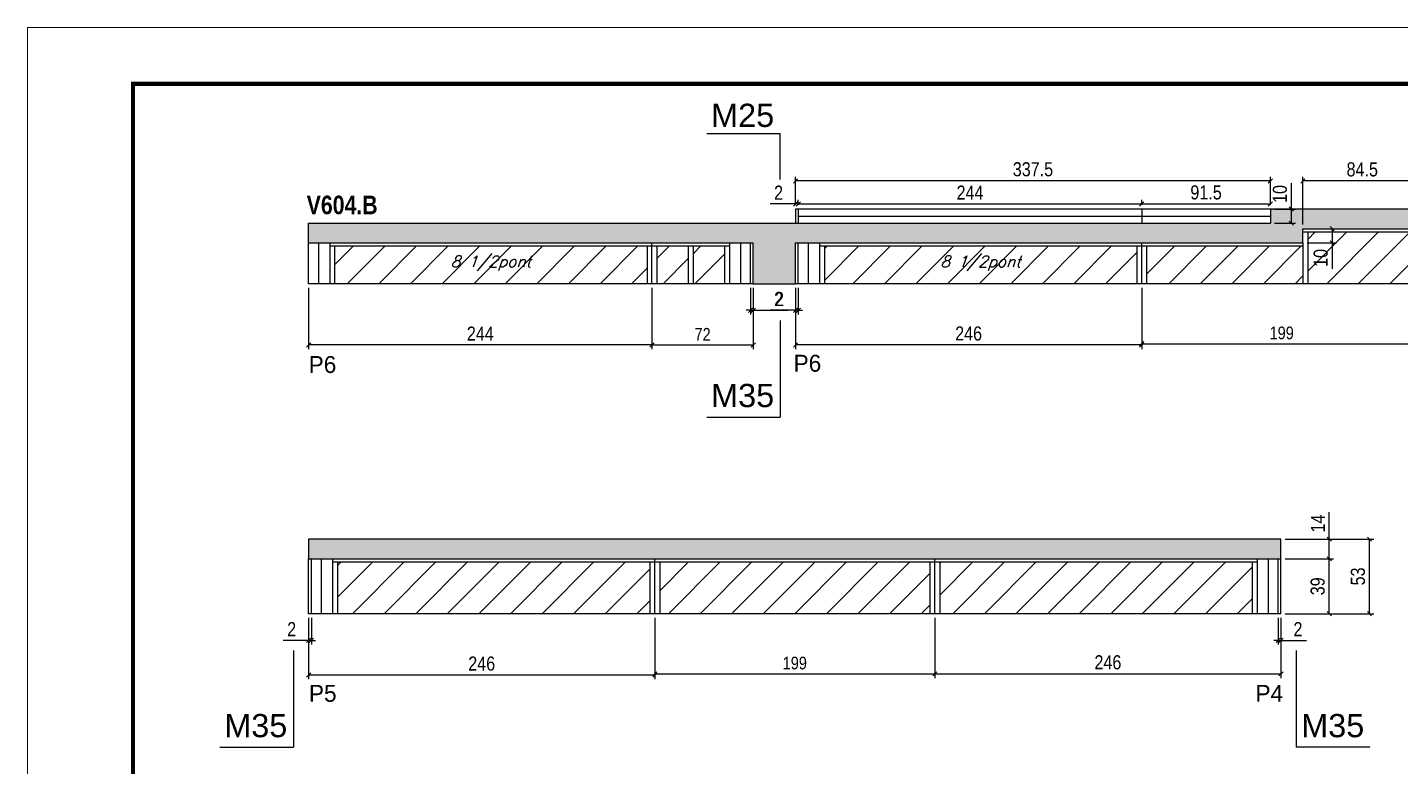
# Model space of a CAD drawing. Extents: x 13154 to 22413, y 1253 to 30260.
# Drawn here: x 13154 to 14130, y 27047 to 27572 of the extents above; entities that cross this region are included whole.
import ezdxf

# ---------------------------------------------------------------- set-up
doc = ezdxf.new("R2010")
doc.units = 0
doc.linetypes.add('DASHED', pattern=[0.75, 0.5, -0.25])
for name, color, linetype in [('5', 5, 'Continuous'), ('COTA', 241, 'Continuous'), ('NOMENCLATURA', 7, 'Continuous'), ('Painéis', 200, 'Continuous'), ('SARR_2.2x10', 60, 'Continuous'), ('SARR_2.2x7', 40, 'Continuous'), ('SARR_3.5x7', 81, 'Continuous'), ('texto', 7, 'Continuous')]:
    doc.layers.add(name, color=color, linetype=linetype)
for name, color, linetype, lineweight in [('Folhas', 255, 'Continuous', 9), ('Hachura', 251, 'Continuous', 9), ('SARRAFO DE PRESSAO', 251, 'DASHED', 9)]:
    doc.layers.add(name, color=color, linetype=linetype, lineweight=lineweight)
doc.styles.add('COTA TECNICA', font='techl___.ttf', dxfattribs={"height": 10})
doc.styles.add('COTA TECNICA-50', font='techl___.ttf', dxfattribs={"height": 9})
doc.styles.add('Romans', font='romans.shx')
doc.styles.add('ROMAS860', font='ROMAS860.SHX')
doc.styles.get("Standard").update_dxf_attribs({"font": 'arial.ttf'})
doc.styles.add('TECNICA', font='techb___.ttf', dxfattribs={"height": 10})
doc.dimstyles.new('COTA PAINEL-50', dxfattribs={"dimtxt": 9, "dimasz": 3, "dimexe": 3, "dimexo": 3, "dimgap": 3, "dimtad": 1, "dimdec": 1, "dimzin": 12, "dimdsep": 46, "dimtxsty": 'COTA TECNICA-50', "dimblk1": 'OBLIQUE', "dimblk2": 'OBLIQUE', "dimsah": 1, "dimcen": 0.9, "dimclrd": 4, "dimclre": 4, "dimclrt": 240, "dimadec": 1, "dimazin": 3, "dimtfac": 1, "dimtdec": 1, "dimtmove": 0, "dimatfit": 3, "dimfxl": 1, "dimtolj": 1, "dimtzin": 12, "dimarcsym": 0})
doc.dimstyles.new('PAINEL', dxfattribs={"dimtxt": 10, "dimasz": 3, "dimexe": 3, "dimexo": 3, "dimgap": 3, "dimtad": 1, "dimdec": 1, "dimzin": 12, "dimdsep": 46, "dimtxsty": 'COTA TECNICA', "dimblk1": 'OBLIQUE', "dimblk2": 'OBLIQUE', "dimsah": 1, "dimcen": 0.9, "dimclrd": 4, "dimclre": 4, "dimclrt": 240, "dimadec": 1, "dimazin": 3, "dimtfac": 1, "dimtdec": 1, "dimtmove": 0, "dimatfit": 3, "dimfxl": 1, "dimtolj": 1, "dimtzin": 12, "dimarcsym": 0})

# ---------------------------------------------------------------- blocks, each defined once
blk = doc.blocks.new('9999999999')
at = {"layer": 'Folhas'}
blk.add_lwpolyline([(98138.98, 34190.21), (99623.98, 34190.21), (99623.98, 35240.21), (98138.98, 35240.21)], close=True, dxfattribs=at)
at = {"layer": 'Folhas', "color": 30, "const_width": 3}
blk.add_lwpolyline([(98213.98, 34230.21), (99583.98, 34230.21), (99583.98, 35200.21), (98213.98, 35200.21)], close=True, dxfattribs=at)
blk = doc.blocks.new('_Oblique')
at = {"color": 0, "linetype": 'ByBlock', "lineweight": -2}
blk.add_line((-0.5, -0.5), (0.5, 0.5), dxfattribs=at)
blk = doc.blocks.new('*D111')
at = {"layer": 'COTA', "color": 4, "linetype": 'ByBlock', "lineweight": -2, "transparency": 16777216}
for p, q in [((13598.18, 27387.03), (13598.18, 27343.49)), ((13670.18, 27387.03), (13670.18, 27343.49)), ((13598.18, 27346.49), (13670.18, 27346.49))]:
    blk.add_line(p, q, dxfattribs=at)
at = {"layer": 'Defpoints', "color": 0, "linetype": 'ByBlock', "transparency": 16777216}
for p in [(13598.18, 27390.03), (13670.18, 27390.03), (13670.18, 27346.49)]:
    blk.add_point(p, dxfattribs=at)
at = {"layer": 'COTA', "color": 4, "linetype": 'ByBlock', "lineweight": -2, "transparency": 16777216, "xscale": 3, "yscale": 3, "zscale": 3, "rotation": 180}
blk.add_blockref('_Oblique', (13598.18, 27346.49), dxfattribs=at)
at = {"layer": 'COTA', "color": 4, "linetype": 'ByBlock', "lineweight": -2, "transparency": 16777216, "xscale": 3, "yscale": 3, "zscale": 3}
blk.add_blockref('_Oblique', (13670.18, 27346.49), dxfattribs=at)
at = {"layer": 'COTA', "color": 240, "linetype": 'ByBlock', "transparency": 16777216, "insert": (13634.18, 27354.05), "char_height": 9, "attachment_point": 5, "style": 'COTA TECNICA-50'}
blk.add_mtext('\\A1;72', dxfattribs=at)
blk = doc.blocks.new('*D112')
at = {"layer": 'COTA', "color": 4, "linetype": 'ByBlock', "lineweight": -2, "transparency": 16777216}
for p, q in [((13354.18, 27387.03), (13354.18, 27343.49)), ((13598.18, 27387.03), (13598.18, 27343.49)), ((13598.18, 27346.49), (13354.18, 27346.49))]:
    blk.add_line(p, q, dxfattribs=at)
at = {"layer": 'Defpoints', "color": 0, "linetype": 'ByBlock', "transparency": 16777216}
for p in [(13354.18, 27390.03), (13598.18, 27390.03), (13354.18, 27346.49)]:
    blk.add_point(p, dxfattribs=at)
at = {"layer": 'COTA', "color": 4, "linetype": 'ByBlock', "lineweight": -2, "transparency": 16777216, "xscale": 3, "yscale": 3, "zscale": 3, "rotation": 180}
blk.add_blockref('_Oblique', (13354.18, 27346.49), dxfattribs=at)
at = {"layer": 'COTA', "color": 4, "linetype": 'ByBlock', "lineweight": -2, "transparency": 16777216, "xscale": 3, "yscale": 3, "zscale": 3}
blk.add_blockref('_Oblique', (13598.18, 27346.49), dxfattribs=at)
at = {"layer": 'COTA', "color": 240, "linetype": 'ByBlock', "transparency": 16777216, "insert": (13476.18, 27354.56), "char_height": 10, "attachment_point": 5, "style": 'COTA TECNICA'}
blk.add_mtext('\\A1;244', dxfattribs=at)
blk = doc.blocks.new('*D113')
at = {"layer": 'COTA', "color": 4, "linetype": 'ByBlock', "lineweight": -2, "transparency": 16777216}
for p, q in [((13946.18, 27387.03), (13946.18, 27344.39)), ((14145.18, 27387.03), (14145.18, 27344.39)), ((13946.18, 27347.39), (14145.18, 27347.39))]:
    blk.add_line(p, q, dxfattribs=at)
at = {"layer": 'Defpoints', "color": 0, "linetype": 'ByBlock', "transparency": 16777216}
for p in [(13946.18, 27390.03), (14145.18, 27390.03), (14145.18, 27347.39)]:
    blk.add_point(p, dxfattribs=at)
at = {"layer": 'COTA', "color": 4, "linetype": 'ByBlock', "lineweight": -2, "transparency": 16777216, "xscale": 3, "yscale": 3, "zscale": 3, "rotation": 180}
blk.add_blockref('_Oblique', (13946.18, 27347.39), dxfattribs=at)
at = {"layer": 'COTA', "color": 4, "linetype": 'ByBlock', "lineweight": -2, "transparency": 16777216, "xscale": 3, "yscale": 3, "zscale": 3}
blk.add_blockref('_Oblique', (14145.18, 27347.39), dxfattribs=at)
at = {"layer": 'COTA', "color": 240, "linetype": 'ByBlock', "transparency": 16777216, "insert": (14045.68, 27354.96), "char_height": 9, "attachment_point": 5, "style": 'COTA TECNICA-50'}
blk.add_mtext('\\A1;199', dxfattribs=at)
blk = doc.blocks.new('*D116')
at = {"layer": 'COTA', "color": 4, "linetype": 'ByBlock', "lineweight": -2, "transparency": 16777216}
for p, q in [((13700.18, 27387.03), (13700.18, 27343.49)), ((13946.18, 27387.03), (13946.18, 27343.49)), ((13946.18, 27346.49), (13700.18, 27346.49))]:
    blk.add_line(p, q, dxfattribs=at)
at = {"layer": 'Defpoints', "color": 0, "linetype": 'ByBlock', "transparency": 16777216}
for p in [(13700.18, 27390.03), (13946.18, 27390.03), (13700.18, 27346.49)]:
    blk.add_point(p, dxfattribs=at)
at = {"layer": 'COTA', "color": 4, "linetype": 'ByBlock', "lineweight": -2, "transparency": 16777216, "xscale": 3, "yscale": 3, "zscale": 3, "rotation": 180}
blk.add_blockref('_Oblique', (13700.18, 27346.49), dxfattribs=at)
at = {"layer": 'COTA', "color": 4, "linetype": 'ByBlock', "lineweight": -2, "transparency": 16777216, "xscale": 3, "yscale": 3, "zscale": 3}
blk.add_blockref('_Oblique', (13946.18, 27346.49), dxfattribs=at)
at = {"layer": 'COTA', "color": 240, "linetype": 'ByBlock', "transparency": 16777216, "insert": (13823.18, 27354.59), "char_height": 10, "attachment_point": 5, "style": 'COTA TECNICA'}
blk.add_mtext('\\A1;246', dxfattribs=at)
blk = doc.blocks.new('*D122')
at = {"layer": 'COTA', "color": 4, "linetype": 'ByBlock', "lineweight": -2, "transparency": 16777216}
for p, q in [((13700.18, 27387.03), (13700.18, 27368.11)), ((13702.18, 27387.03), (13702.18, 27368.11)), ((13700.18, 27371.11), (13682.07, 27371.11)), ((13702.18, 27371.11), (13700.18, 27371.11)), ((13702.18, 27371.11), (13705.18, 27371.11))]:
    blk.add_line(p, q, dxfattribs=at)
at = {"layer": 'Defpoints', "color": 0, "linetype": 'ByBlock', "transparency": 16777216}
for p in [(13700.18, 27390.03), (13702.18, 27390.03), (13700.18, 27371.11)]:
    blk.add_point(p, dxfattribs=at)
at = {"layer": 'COTA', "color": 4, "linetype": 'ByBlock', "lineweight": -2, "transparency": 16777216, "xscale": 3, "yscale": 3, "zscale": 3}
blk.add_blockref('_Oblique', (13700.18, 27371.11), dxfattribs=at)
at = {"layer": 'COTA', "color": 4, "linetype": 'ByBlock', "lineweight": -2, "transparency": 16777216, "xscale": 3, "yscale": 3, "zscale": 3, "rotation": 180}
blk.add_blockref('_Oblique', (13702.18, 27371.11), dxfattribs=at)
at = {"layer": 'COTA', "color": 240, "linetype": 'ByBlock', "transparency": 16777216, "insert": (13688.13, 27379.11), "char_height": 10, "attachment_point": 5, "style": 'COTA TECNICA'}
blk.add_mtext('\\A1;2', dxfattribs=at)
blk = doc.blocks.new('*D114')
at = {"layer": 'COTA', "color": 4, "linetype": 'ByBlock', "lineweight": -2, "transparency": 16777216}
for p, q in [((13600.18, 27152.55), (13600.18, 27109.9)), ((13799.18, 27152.55), (13799.18, 27109.9)), ((13600.18, 27112.9), (13799.18, 27112.9))]:
    blk.add_line(p, q, dxfattribs=at)
at = {"layer": 'Defpoints', "color": 0, "linetype": 'ByBlock', "transparency": 16777216}
for p in [(13600.18, 27155.55), (13799.18, 27155.55), (13799.18, 27112.9)]:
    blk.add_point(p, dxfattribs=at)
at = {"layer": 'COTA', "color": 4, "linetype": 'ByBlock', "lineweight": -2, "transparency": 16777216, "xscale": 3, "yscale": 3, "zscale": 3, "rotation": 180}
blk.add_blockref('_Oblique', (13600.18, 27112.9), dxfattribs=at)
at = {"layer": 'COTA', "color": 4, "linetype": 'ByBlock', "lineweight": -2, "transparency": 16777216, "xscale": 3, "yscale": 3, "zscale": 3}
blk.add_blockref('_Oblique', (13799.18, 27112.9), dxfattribs=at)
at = {"layer": 'COTA', "color": 240, "linetype": 'ByBlock', "transparency": 16777216, "insert": (13699.68, 27120.48), "char_height": 9, "attachment_point": 5, "style": 'COTA TECNICA-50'}
blk.add_mtext('\\A1;199', dxfattribs=at)
blk = doc.blocks.new('*D126')
at = {"layer": 'COTA', "color": 4, "linetype": 'ByBlock', "lineweight": -2, "transparency": 16777216}
for p, q in [((13354.18, 27152.55), (13354.18, 27109)), ((13600.18, 27152.55), (13600.18, 27109)), ((13600.18, 27112), (13354.18, 27112))]:
    blk.add_line(p, q, dxfattribs=at)
at = {"layer": 'Defpoints', "color": 0, "linetype": 'ByBlock', "transparency": 16777216}
for p in [(13354.18, 27155.55), (13600.18, 27155.55), (13354.18, 27112)]:
    blk.add_point(p, dxfattribs=at)
at = {"layer": 'COTA', "color": 4, "linetype": 'ByBlock', "lineweight": -2, "transparency": 16777216, "xscale": 3, "yscale": 3, "zscale": 3, "rotation": 180}
blk.add_blockref('_Oblique', (13354.18, 27112), dxfattribs=at)
at = {"layer": 'COTA', "color": 4, "linetype": 'ByBlock', "lineweight": -2, "transparency": 16777216, "xscale": 3, "yscale": 3, "zscale": 3}
blk.add_blockref('_Oblique', (13600.18, 27112), dxfattribs=at)
at = {"layer": 'COTA', "color": 240, "linetype": 'ByBlock', "transparency": 16777216, "insert": (13477.18, 27120.11), "char_height": 10, "attachment_point": 5, "style": 'COTA TECNICA'}
blk.add_mtext('\\A1;246', dxfattribs=at)
blk = doc.blocks.new('*D127')
at = {"layer": 'COTA', "color": 4, "linetype": 'ByBlock', "lineweight": -2, "transparency": 16777216}
for p, q in [((13799.18, 27152.55), (13799.18, 27109.9)), ((14045.18, 27152.55), (14045.18, 27109.9)), ((13799.18, 27112.9), (14045.18, 27112.9))]:
    blk.add_line(p, q, dxfattribs=at)
at = {"layer": 'Defpoints', "color": 0, "linetype": 'ByBlock', "transparency": 16777216}
for p in [(13799.18, 27155.55), (14045.18, 27155.55), (14045.18, 27112.9)]:
    blk.add_point(p, dxfattribs=at)
at = {"layer": 'COTA', "color": 4, "linetype": 'ByBlock', "lineweight": -2, "transparency": 16777216, "xscale": 3, "yscale": 3, "zscale": 3, "rotation": 180}
blk.add_blockref('_Oblique', (13799.18, 27112.9), dxfattribs=at)
at = {"layer": 'COTA', "color": 4, "linetype": 'ByBlock', "lineweight": -2, "transparency": 16777216, "xscale": 3, "yscale": 3, "zscale": 3}
blk.add_blockref('_Oblique', (14045.18, 27112.9), dxfattribs=at)
at = {"layer": 'COTA', "color": 240, "linetype": 'ByBlock', "transparency": 16777216, "insert": (13922.18, 27121.01), "char_height": 10, "attachment_point": 5, "style": 'COTA TECNICA'}
blk.add_mtext('\\A1;246', dxfattribs=at)
blk = doc.blocks.new('*D128')
at = {"layer": 'COTA', "color": 4, "linetype": 'ByBlock', "lineweight": -2, "transparency": 16777216}
for p, q in [((14048.18, 27194.55), (14082.52, 27194.55)), ((14079.52, 27155.55), (14079.52, 27194.55)), ((14048.18, 27155.55), (14082.52, 27155.55))]:
    blk.add_line(p, q, dxfattribs=at)
at = {"layer": 'Defpoints', "color": 0, "linetype": 'ByBlock', "transparency": 16777216}
for p in [(14045.18, 27194.55), (14079.52, 27194.55), (14045.18, 27155.55)]:
    blk.add_point(p, dxfattribs=at)
at = {"layer": 'COTA', "color": 4, "linetype": 'ByBlock', "lineweight": -2, "transparency": 16777216, "xscale": 3, "yscale": 3, "zscale": 3}
for p, rotation in [((14079.52, 27194.55), 90), ((14079.52, 27155.55), 270)]:
    blk.add_blockref('_Oblique', p, dxfattribs=dict(at, rotation=rotation))
at = {"layer": 'COTA', "color": 240, "linetype": 'ByBlock', "transparency": 16777216, "insert": (14071.27, 27175.05), "char_height": 10, "attachment_point": 5, "rotation": 90, "style": 'COTA TECNICA'}
blk.add_mtext('\\A1;39', dxfattribs=at)
blk = doc.blocks.new('*D129')
at = {"layer": 'COTA', "color": 4, "linetype": 'ByBlock', "lineweight": -2, "transparency": 16777216}
for p, q in [((14043.18, 27152.55), (14043.18, 27133.62)), ((14045.18, 27152.55), (14045.18, 27133.62)), ((14043.18, 27136.62), (14040.18, 27136.62)), ((14043.18, 27136.62), (14045.18, 27136.62)), ((14045.18, 27136.62), (14063.29, 27136.62))]:
    blk.add_line(p, q, dxfattribs=at)
at = {"layer": 'Defpoints', "color": 0, "linetype": 'ByBlock', "transparency": 16777216}
for p in [(14043.18, 27155.55), (14045.18, 27155.55), (14045.18, 27136.62)]:
    blk.add_point(p, dxfattribs=at)
at = {"layer": 'COTA', "color": 4, "linetype": 'ByBlock', "lineweight": -2, "transparency": 16777216, "xscale": 3, "yscale": 3, "zscale": 3}
blk.add_blockref('_Oblique', (14043.18, 27136.62), dxfattribs=at)
at = {"layer": 'COTA', "color": 4, "linetype": 'ByBlock', "lineweight": -2, "transparency": 16777216, "xscale": 3, "yscale": 3, "zscale": 3, "rotation": 180}
blk.add_blockref('_Oblique', (14045.18, 27136.62), dxfattribs=at)
at = {"layer": 'COTA', "color": 240, "linetype": 'ByBlock', "transparency": 16777216, "insert": (14057.24, 27144.62), "char_height": 10, "attachment_point": 5, "style": 'COTA TECNICA'}
blk.add_mtext('\\A1;2', dxfattribs=at)
blk = doc.blocks.new('*D130')
at = {"layer": 'COTA', "color": 4, "linetype": 'ByBlock', "lineweight": -2, "transparency": 16777216}
for p, q in [((14079.52, 27208.55), (14079.52, 27227.66)), ((14048.18, 27208.55), (14082.52, 27208.55)), ((14079.52, 27194.55), (14079.52, 27208.55)), ((14048.18, 27194.55), (14082.52, 27194.55))]:
    blk.add_line(p, q, dxfattribs=at)
at = {"layer": 'Defpoints', "color": 0, "linetype": 'ByBlock', "transparency": 16777216}
for p in [(14045.18, 27208.55), (14079.52, 27208.55), (14045.18, 27194.55)]:
    blk.add_point(p, dxfattribs=at)
at = {"layer": 'COTA', "color": 4, "linetype": 'ByBlock', "lineweight": -2, "transparency": 16777216, "xscale": 3, "yscale": 3, "zscale": 3}
for p, rotation in [((14079.52, 27208.55), 90), ((14079.52, 27194.55), 270)]:
    blk.add_blockref('_Oblique', p, dxfattribs=dict(at, rotation=rotation))
at = {"layer": 'COTA', "color": 240, "linetype": 'ByBlock', "transparency": 16777216, "insert": (14071.45, 27219.61), "char_height": 10, "attachment_point": 5, "rotation": 90, "style": 'COTA TECNICA'}
blk.add_mtext('\\A1;14', dxfattribs=at)
blk = doc.blocks.new('*D131')
at = {"layer": 'COTA', "color": 4, "linetype": 'ByBlock', "lineweight": -2, "transparency": 16777216}
for p, q in [((14048.18, 27208.55), (14111.09, 27208.55)), ((14108.09, 27155.55), (14108.09, 27208.55)), ((14048.18, 27155.55), (14111.09, 27155.55))]:
    blk.add_line(p, q, dxfattribs=at)
at = {"layer": 'Defpoints', "color": 0, "linetype": 'ByBlock', "transparency": 16777216}
for p in [(14045.18, 27208.55), (14108.09, 27208.55), (14045.18, 27155.55)]:
    blk.add_point(p, dxfattribs=at)
at = {"layer": 'COTA', "color": 4, "linetype": 'ByBlock', "lineweight": -2, "transparency": 16777216, "xscale": 3, "yscale": 3, "zscale": 3}
for p, rotation in [((14108.09, 27208.55), 90), ((14108.09, 27155.55), 270)]:
    blk.add_blockref('_Oblique', p, dxfattribs=dict(at, rotation=rotation))
at = {"layer": 'COTA', "color": 240, "linetype": 'ByBlock', "transparency": 16777216, "insert": (14099.87, 27182.05), "char_height": 10, "attachment_point": 5, "rotation": 90, "style": 'COTA TECNICA'}
blk.add_mtext('\\A1;53', dxfattribs=at)
blk = doc.blocks.new('*D132')
at = {"layer": 'COTA', "color": 4, "linetype": 'ByBlock', "lineweight": -2, "transparency": 16777216}
for p, q in [((13354.18, 27152.55), (13354.18, 27133.62)), ((13356.18, 27152.55), (13356.18, 27133.62)), ((13354.18, 27136.62), (13336.07, 27136.62)), ((13356.18, 27136.62), (13354.18, 27136.62)), ((13356.18, 27136.62), (13359.18, 27136.62))]:
    blk.add_line(p, q, dxfattribs=at)
at = {"layer": 'Defpoints', "color": 0, "linetype": 'ByBlock', "transparency": 16777216}
for p in [(13354.18, 27155.55), (13356.18, 27155.55), (13354.18, 27136.62)]:
    blk.add_point(p, dxfattribs=at)
at = {"layer": 'COTA', "color": 4, "linetype": 'ByBlock', "lineweight": -2, "transparency": 16777216, "xscale": 3, "yscale": 3, "zscale": 3}
blk.add_blockref('_Oblique', (13354.18, 27136.62), dxfattribs=at)
at = {"layer": 'COTA', "color": 4, "linetype": 'ByBlock', "lineweight": -2, "transparency": 16777216, "xscale": 3, "yscale": 3, "zscale": 3, "rotation": 180}
blk.add_blockref('_Oblique', (13356.18, 27136.62), dxfattribs=at)
at = {"layer": 'COTA', "color": 240, "linetype": 'ByBlock', "transparency": 16777216, "insert": (13342.13, 27144.62), "char_height": 10, "attachment_point": 5, "style": 'COTA TECNICA'}
blk.add_mtext('\\A1;2', dxfattribs=at)
blk = doc.blocks.new('*D139')
at = {"layer": 'COTA', "color": 4, "lineweight": -2, "transparency": 16777216}
for p, q in [((13668.18, 27387.03), (13668.18, 27368.11)), ((13670.18, 27387.03), (13670.18, 27368.11)), ((13668.18, 27371.11), (13665.18, 27371.11)), ((13668.18, 27371.11), (13670.18, 27371.11)), ((13670.18, 27371.11), (13694.86, 27371.11))]:
    blk.add_line(p, q, dxfattribs=at)
at = {"layer": 'Defpoints', "color": 0, "transparency": 16777216}
for p in [(13668.18, 27390.03), (13670.18, 27390.03), (13670.18, 27371.11)]:
    blk.add_point(p, dxfattribs=at)
at = {"layer": 'COTA', "color": 4, "lineweight": -2, "transparency": 16777216, "xscale": 3, "yscale": 3, "zscale": 3}
blk.add_blockref('_Oblique', (13668.18, 27371.11), dxfattribs=at)
at = {"layer": 'COTA', "color": 4, "lineweight": -2, "transparency": 16777216, "xscale": 3, "yscale": 3, "zscale": 3, "rotation": 180}
blk.add_blockref('_Oblique', (13670.18, 27371.11), dxfattribs=at)
at = {"layer": 'COTA', "color": 240, "transparency": 16777216, "insert": (13688.81, 27379.11), "char_height": 10, "attachment_point": 5, "style": 'COTA TECNICA'}
blk.add_mtext('\\A1;2', dxfattribs=at)
blk = doc.blocks.new('*D1493')
at = {"layer": 'COTA', "color": 4, "lineweight": -2, "transparency": 16777216}
for p, q in [((14060.68, 27432.03), (14060.68, 27466.04)), ((14145.18, 27463.04), (14060.68, 27463.04)), ((14145.18, 27432.03), (14145.18, 27466.04))]:
    blk.add_line(p, q, dxfattribs=at)
at = {"layer": 'Defpoints', "color": 0, "transparency": 16777216}
for p in [(14060.68, 27463.04), (14060.68, 27429.03), (14145.18, 27429.03)]:
    blk.add_point(p, dxfattribs=at)
at = {"layer": 'COTA', "color": 4, "lineweight": -2, "transparency": 16777216, "xscale": 3, "yscale": 3, "zscale": 3, "rotation": 180}
blk.add_blockref('_Oblique', (14060.68, 27463.04), dxfattribs=at)
at = {"layer": 'COTA', "color": 4, "lineweight": -2, "transparency": 16777216, "xscale": 3, "yscale": 3, "zscale": 3}
blk.add_blockref('_Oblique', (14145.18, 27463.04), dxfattribs=at)
at = {"layer": 'COTA', "color": 240, "transparency": 16777216, "insert": (14102.93, 27471.17), "char_height": 10, "attachment_point": 5, "style": 'COTA TECNICA'}
blk.add_mtext('\\A1;84.5', dxfattribs=at)
blk = doc.blocks.new('*D1494')
at = {"layer": 'COTA', "color": 4, "lineweight": -2, "transparency": 16777216}
for p, q in [((14063.68, 27429.03), (14084.53, 27429.03)), ((14081.53, 27429.03), (14081.53, 27419.03)), ((14063.68, 27419.03), (14084.53, 27419.03)), ((14081.53, 27419.03), (14081.53, 27400.6))]:
    blk.add_line(p, q, dxfattribs=at)
at = {"layer": 'Defpoints', "color": 0, "transparency": 16777216}
for p in [(14060.68, 27429.03), (14060.68, 27419.03), (14081.53, 27419.03)]:
    blk.add_point(p, dxfattribs=at)
at = {"layer": 'COTA', "color": 4, "lineweight": -2, "transparency": 16777216, "xscale": 3, "yscale": 3, "zscale": 3}
for p, rotation in [((14081.53, 27429.03), 90), ((14081.53, 27419.03), 270)]:
    blk.add_blockref('_Oblique', p, dxfattribs=dict(at, rotation=rotation))
at = {"layer": 'COTA', "color": 240, "transparency": 16777216, "insert": (14073.42, 27408.31), "char_height": 10, "attachment_point": 5, "rotation": 90, "style": 'COTA TECNICA'}
blk.add_mtext('\\A1;10', dxfattribs=at)
blk = doc.blocks.new('*D1495')
at = {"layer": 'COTA', "color": 4, "lineweight": -2, "transparency": 16777216}
for p, q in [((13700.18, 27446.03), (13700.18, 27466.04)), ((14037.68, 27463.04), (13700.18, 27463.04)), ((14037.68, 27446.03), (14037.68, 27466.04))]:
    blk.add_line(p, q, dxfattribs=at)
at = {"layer": 'Defpoints', "color": 0, "transparency": 16777216}
for p in [(13700.18, 27463.04), (13700.18, 27443.03), (14037.68, 27443.03)]:
    blk.add_point(p, dxfattribs=at)
at = {"layer": 'COTA', "color": 4, "lineweight": -2, "transparency": 16777216, "xscale": 3, "yscale": 3, "zscale": 3, "rotation": 180}
blk.add_blockref('_Oblique', (13700.18, 27463.04), dxfattribs=at)
at = {"layer": 'COTA', "color": 4, "lineweight": -2, "transparency": 16777216, "xscale": 3, "yscale": 3, "zscale": 3}
blk.add_blockref('_Oblique', (14037.68, 27463.04), dxfattribs=at)
at = {"layer": 'COTA', "color": 240, "transparency": 16777216, "insert": (13868.93, 27471.26), "char_height": 10, "attachment_point": 5, "style": 'COTA TECNICA'}
blk.add_mtext('\\A1;337.5', dxfattribs=at)
blk = doc.blocks.new('*D1498')
at = {"layer": 'COTA', "color": 4, "lineweight": -2, "transparency": 16777216}
for p, q in [((13700.18, 27446.03), (13700.18, 27449.67)), ((13702.18, 27446.03), (13702.18, 27449.67)), ((13700.18, 27446.67), (13682.07, 27446.67)), ((13702.18, 27446.67), (13700.18, 27446.67)), ((13702.18, 27446.67), (13705.18, 27446.67))]:
    blk.add_line(p, q, dxfattribs=at)
at = {"layer": 'Defpoints', "color": 0, "transparency": 16777216}
for p in [(13700.18, 27446.67), (13700.18, 27443.03), (13702.18, 27443.03)]:
    blk.add_point(p, dxfattribs=at)
at = {"layer": 'COTA', "color": 4, "lineweight": -2, "transparency": 16777216, "xscale": 3, "yscale": 3, "zscale": 3}
blk.add_blockref('_Oblique', (13700.18, 27446.67), dxfattribs=at)
at = {"layer": 'COTA', "color": 4, "lineweight": -2, "transparency": 16777216, "xscale": 3, "yscale": 3, "zscale": 3, "rotation": 180}
blk.add_blockref('_Oblique', (13702.18, 27446.67), dxfattribs=at)
at = {"layer": 'COTA', "color": 240, "transparency": 16777216, "insert": (13688.13, 27454.67), "char_height": 10, "attachment_point": 5, "style": 'COTA TECNICA'}
blk.add_mtext('\\A1;2', dxfattribs=at)
blk = doc.blocks.new('*D1499')
at = {"layer": 'COTA', "color": 4, "lineweight": -2, "transparency": 16777216}
for p, q in [((13702.18, 27446.03), (13702.18, 27449.67)), ((13946.18, 27446.03), (13946.18, 27449.67)), ((13702.18, 27446.67), (13946.18, 27446.67))]:
    blk.add_line(p, q, dxfattribs=at)
at = {"layer": 'Defpoints', "color": 0, "transparency": 16777216}
for p in [(13702.18, 27443.03), (13946.18, 27446.67), (13946.18, 27443.03)]:
    blk.add_point(p, dxfattribs=at)
at = {"layer": 'COTA', "color": 4, "lineweight": -2, "transparency": 16777216, "xscale": 3, "yscale": 3, "zscale": 3, "rotation": 180}
blk.add_blockref('_Oblique', (13702.18, 27446.67), dxfattribs=at)
at = {"layer": 'COTA', "color": 4, "lineweight": -2, "transparency": 16777216, "xscale": 3, "yscale": 3, "zscale": 3}
blk.add_blockref('_Oblique', (13946.18, 27446.67), dxfattribs=at)
at = {"layer": 'COTA', "color": 240, "transparency": 16777216, "insert": (13824.18, 27454.74), "char_height": 10, "attachment_point": 5, "style": 'COTA TECNICA'}
blk.add_mtext('\\A1;244', dxfattribs=at)
blk = doc.blocks.new('*D1500')
at = {"layer": 'COTA', "color": 4, "lineweight": -2, "transparency": 16777216}
for p, q in [((13946.18, 27446.03), (13946.18, 27449.67)), ((14037.68, 27446.03), (14037.68, 27449.67)), ((13946.18, 27446.67), (14037.68, 27446.67))]:
    blk.add_line(p, q, dxfattribs=at)
at = {"layer": 'Defpoints', "color": 0, "transparency": 16777216}
for p in [(13946.18, 27443.03), (14037.68, 27446.67), (14037.68, 27443.03)]:
    blk.add_point(p, dxfattribs=at)
at = {"layer": 'COTA', "color": 4, "lineweight": -2, "transparency": 16777216, "xscale": 3, "yscale": 3, "zscale": 3, "rotation": 180}
blk.add_blockref('_Oblique', (13946.18, 27446.67), dxfattribs=at)
at = {"layer": 'COTA', "color": 4, "lineweight": -2, "transparency": 16777216, "xscale": 3, "yscale": 3, "zscale": 3}
blk.add_blockref('_Oblique', (14037.68, 27446.67), dxfattribs=at)
at = {"layer": 'COTA', "color": 240, "transparency": 16777216, "insert": (13991.93, 27454.81), "char_height": 10, "attachment_point": 5, "style": 'COTA TECNICA'}
blk.add_mtext('\\A1;91.5', dxfattribs=at)
blk = doc.blocks.new('*D1501')
at = {"layer": 'COTA', "color": 4, "lineweight": -2, "transparency": 16777216}
for p, q in [((14052.55, 27443.03), (14052.55, 27461.46)), ((14040.68, 27443.03), (14055.55, 27443.03)), ((14052.55, 27433.03), (14052.55, 27443.03)), ((14040.68, 27433.03), (14055.55, 27433.03))]:
    blk.add_line(p, q, dxfattribs=at)
at = {"layer": 'Defpoints', "color": 0, "transparency": 16777216}
for p in [(14037.68, 27443.03), (14052.55, 27443.03), (14037.68, 27433.03)]:
    blk.add_point(p, dxfattribs=at)
at = {"layer": 'COTA', "color": 4, "lineweight": -2, "transparency": 16777216, "xscale": 3, "yscale": 3, "zscale": 3}
for p, rotation in [((14052.55, 27443.03), 90), ((14052.55, 27433.03), 270)]:
    blk.add_blockref('_Oblique', p, dxfattribs=dict(at, rotation=rotation))
at = {"layer": 'COTA', "color": 240, "transparency": 16777216, "insert": (14044.45, 27453.74), "char_height": 10, "attachment_point": 5, "rotation": 90, "style": 'COTA TECNICA'}
blk.add_mtext('\\A1;10', dxfattribs=at)

msp = doc.modelspace()

# ---------------------------------------------------------------- hatches: boundary and pattern name
at = {"layer": 'COTA'}
h = msp.add_hatch(dxfattribs=at)
h.set_pattern_fill('AR-CONC', color=256, scale=0.03)
h.set_pattern_definition([(50, (0, -23.2947), (5.4655401, -0.47817257), [0.5715, -6.2865]), (355, (0, -23.2947), (-1.0573026, 5.7317054), [0.4572, -5.0292175]), (100.451445, (0.4555, -23.3345), (4.4082374, 5.2535326), [0.4857003, -5.3427073]), (46.1842, (0, -21.7707), (8.1323712, -1.2612698), [0.85725, -9.42975]), (96.635558, (0.678, -21.876), (7.122124, 7.4227837), [0.7285507, -8.0140682]), (351.18415, (0, -21.771), (7.122124, 7.4227837), [0.685799, -7.543792]), (21, (0.762, -22.1517), (4.54843174, -3.06795595), [0.5715, -6.2865]), (326, (0.762, -22.1517), (1.8540609, 5.525639), [0.4572, -5.0292]), (71.451445, (1.141, -22.4073), (6.4024926, 2.4576831), [0.4857003, -5.3426981]), (37.5, (0, -23.2947), (0.0926581, 2.53665117), [0, -4.96824, 0, -5.1054, 0, -5.04825]), (7.5, (0, -23.2947), (2.00458988, 3.00541724), [0, -2.91084, 0, -4.85394, 0, -1.92405]), (327.5, (-1.6993, -23.2947), (4.06771786, -0.17186232), [0, -1.905, 0, -5.9436, 0, -7.8867]), (317.5, (-2.4613, -23.2947), (4.44387544, 0.76279473), [0, -2.4765, 0, -3.94716, 0, -5.6007])])
h.paths.add_polyline_path([(13700.18, 27433.03), (13354.18, 27433.03), (13354.18, 27419.03), (13670.18, 27419.03), (13670.18, 27390.03), (13700.18, 27390.03), (13700.18, 27419.03), (13946.18, 27419.03), (14060.68, 27419.03), (14060.68, 27429.03), (14145.18, 27429.03), (14391.18, 27429.03), (14391.18, 27443.03), (14037.68, 27443.03), (14037.68, 27433.03)])
h = msp.add_hatch(dxfattribs=at)
h.set_pattern_fill('AR-CONC', color=256, scale=0.03)
h.set_pattern_definition([(50, (-1671.302, -246.1294), (5.4655401, -0.47817257), [0.5715, -6.2865]), (355, (-1671.302, -246.1294), (-1.0573026, 5.7317054), [0.4572, -5.0292175]), (100.451445, (-1670.847, -246.1693), (4.4082374, 5.2535326), [0.4857003, -5.3427073]), (46.1842, (-1671.302, -244.6054), (8.1323712, -1.2612698), [0.85725, -9.42975]), (96.635558, (-1670.6245, -244.7105), (7.122124, 7.4227837), [0.7285507, -8.0140682]), (351.18415, (-1671.302, -244.6054), (7.122124, 7.4227837), [0.685799, -7.543792]), (21, (-1670.54, -244.9864), (4.54843174, -3.06795595), [0.5715, -6.2865]), (326, (-1670.54, -244.9864), (1.8540609, 5.525639), [0.4572, -5.0292]), (71.451445, (-1670.161, -245.242), (6.4024926, 2.4576831), [0.4857003, -5.3426981]), (37.5, (-1671.3022, -246.1294), (0.0926581, 2.53665117), [0, -4.96824, 0, -5.1054, 0, -5.04825]), (7.5, (-1671.3022, -246.1294), (2.00458988, 3.00541724), [0, -2.91084, 0, -4.85394, 0, -1.92405]), (327.5, (-1673.0015, -246.1294), (4.06771786, -0.17186232), [0, -1.905, 0, -5.9436, 0, -7.8867]), (317.5, (-1673.7635, -246.1294), (4.44387544, 0.76279473), [0, -2.4765, 0, -3.94716, 0, -5.6007])])
h.paths.add_polyline_path([(13354.18, 27208.55), (13354.18, 27194.55), (14045.18, 27194.55), (14045.18, 27208.55)])
at = {"layer": 'Hachura', "linetype": 'ByBlock'}
h = msp.add_hatch(dxfattribs=at)
h.set_pattern_fill('ANSI31', color=256, scale=5)
h.set_pattern_definition([(45, (0, -23.295), (-11.22532, 11.22532), [])])
h.paths.add_polyline_path([(13594.68, 27390.03), (13594.68, 27416.83), (13372.68, 27416.83), (13372.68, 27390.03)])
h.paths.add_polyline_path([(13623.99, 27416.83), (13601.68, 27416.83), (13601.68, 27390.03), (13623.99, 27390.03)])
h.paths.add_polyline_path([(13649.68, 27416.83), (13627.49, 27416.83), (13627.49, 27390.03), (13649.68, 27390.03)])
h.paths.add_polyline_path([(13942.68, 27390.03), (13942.68, 27416.83), (13720.68, 27416.83), (13720.68, 27390.03)])
h.paths.add_polyline_path([(14060.68, 27390.03), (14060.68, 27416.83), (13949.68, 27416.83), (13949.68, 27390.03)])
h.paths.add_polyline_path([(14141.68, 27390.03), (14141.68, 27426.83), (14064.18, 27426.83), (14064.18, 27390.03)])
h.paths.add_polyline_path([(14148.68, 27426.83), (14148.68, 27390.03), (14370.68, 27390.03), (14370.68, 27426.83)])
h = msp.add_hatch(dxfattribs=at)
h.set_pattern_fill('ANSI31', color=256, scale=5)
h.set_pattern_definition([(45, (19.069, -17.902), (-11.22532, 11.22532), [])])
h.paths.add_polyline_path([(13596.68, 27155.55), (13596.68, 27192.35), (13374.68, 27192.35), (13374.68, 27155.55)])
h.paths.add_polyline_path([(13795.68, 27155.55), (13795.68, 27192.35), (13603.68, 27192.35), (13603.68, 27155.55)])
h.paths.add_polyline_path([(13802.68, 27192.35), (13802.68, 27155.55), (14024.68, 27155.55), (14024.68, 27192.35)])

# ---------------------------------------------------------------- linework, layer by layer
at = {"layer": 'COTA'}
for p, q in [((14391.18, 27443.03), (14037.68, 27443.03)), ((13354.18, 27419.03), (13354.18, 27433.03)), ((13354.18, 27433.03), (13700.18, 27433.03)), ((14060.68, 27419.03), (14060.68, 27390.03)), ((13670.18, 27390.03), (13700.18, 27390.03)), ((14045.18, 27208.55), (13354.18, 27208.55)), ((13354.18, 27208.55), (13354.18, 27194.55))]:
    msp.add_line(p, q, dxfattribs=at)
at = {"layer": 'COTA', "linetype": 'ByBlock'}
msp.add_line((14045.18, 27194.55), (14045.18, 27208.55), dxfattribs=at)
at = {"layer": 'NOMENCLATURA', "linetype": 'Continuous'}
for p, q in [((13637.09, 27496.62), (13689.36, 27496.62)), ((13689.36, 27464.11), (13689.36, 27496.62)), ((13689.36, 27363.88), (13689.36, 27295.14)), ((13637.09, 27295.14), (13689.36, 27295.14)), ((13343.36, 27129.4), (13343.36, 27060.66)), ((14056, 27129.4), (14056, 27060.66)), ((13291.09, 27060.66), (13343.36, 27060.66)), ((14108.27, 27060.66), (14056, 27060.66))]:
    msp.add_line(p, q, dxfattribs=at)
at = {"layer": 'Painéis', "linetype": 'Continuous'}
for p, q in [((14037.68, 27443.03), (13700.18, 27443.03)), ((13700.18, 27443.03), (13700.18, 27433.03)), ((13702.18, 27443.03), (13702.18, 27433.03)), ((13946.18, 27443.03), (13946.18, 27433.03)), ((14037.68, 27443.03), (14037.68, 27433.03)), ((13700.18, 27433.03), (14037.68, 27433.03)), ((14060.68, 27429.03), (14145.18, 27429.03)), ((14060.68, 27419.03), (14060.68, 27429.03)), ((13354.18, 27390.03), (13354.18, 27419.03)), ((13354.18, 27419.03), (13670.18, 27419.03)), ((13598.18, 27390.03), (13598.18, 27419.03)), ((13668.18, 27390.03), (13668.18, 27419.03)), ((13670.18, 27390.03), (13670.18, 27419.03)), ((13700.18, 27390.03), (13700.18, 27419.03)), ((13700.18, 27419.03), (13946.18, 27419.03)), ((13702.18, 27390.03), (13702.18, 27419.03)), ((13946.18, 27390.03), (13946.18, 27419.03)), ((13946.18, 27419.03), (14060.68, 27419.03)), ((13670.18, 27390.03), (13354.18, 27390.03)), ((14391.18, 27390.03), (13700.18, 27390.03)), ((13354.18, 27155.55), (13354.18, 27194.55)), ((13354.18, 27194.55), (14045.18, 27194.55)), ((13356.18, 27155.55), (13356.18, 27194.55)), ((13600.18, 27155.55), (13600.18, 27194.55)), ((13799.18, 27155.55), (13799.18, 27194.55)), ((14043.18, 27155.55), (14043.18, 27194.55)), ((14045.18, 27155.55), (14045.18, 27194.55)), ((14045.18, 27155.55), (13354.18, 27155.55))]:
    msp.add_line(p, q, dxfattribs=at)
at = {"layer": 'SARR_2.2x10', "linetype": 'Continuous'}
msp.add_line((13702.18, 27438.03), (14037.68, 27438.03), dxfattribs=at)
at = {"layer": 'SARR_2.2x7', "linetype": 'Continuous'}
for p, q in [((13361.18, 27419.03), (13361.18, 27390.03)), ((13661.18, 27419.03), (13661.18, 27390.03)), ((13709.18, 27419.03), (13709.18, 27390.03)), ((14060.68, 27426.83), (14145.18, 27426.83)), ((13369.18, 27416.83), (13598.18, 27416.83)), ((13598.18, 27416.83), (13653.18, 27416.83)), ((13717.18, 27416.83), (13946.18, 27416.83)), ((13946.18, 27416.83), (14060.68, 27416.83)), ((13363.18, 27194.55), (13363.18, 27155.55)), ((14036.18, 27194.55), (14036.18, 27155.55)), ((13371.18, 27192.35), (13600.18, 27192.35)), ((13600.18, 27192.35), (13799.18, 27192.35)), ((13799.18, 27192.35), (14028.18, 27192.35))]:
    msp.add_line(p, q, dxfattribs=at)
at = {"layer": 'SARR_3.5x7'}
for p, q in [((13369.18, 27419.03), (13369.18, 27390.03)), ((13653.18, 27419.03), (13653.18, 27390.03)), ((13717.18, 27419.03), (13717.18, 27390.03)), ((14064.18, 27426.83), (14064.18, 27390.03)), ((13372.68, 27416.83), (13372.68, 27390.03)), ((13594.68, 27416.83), (13594.68, 27390.03)), ((13601.68, 27416.83), (13601.68, 27390.03)), ((13623.99, 27416.83), (13623.99, 27390.03)), ((13627.49, 27416.83), (13627.49, 27390.03)), ((13649.68, 27416.83), (13649.68, 27390.03)), ((13720.68, 27416.83), (13720.68, 27390.03)), ((13942.68, 27416.83), (13942.68, 27390.03)), ((13949.68, 27416.83), (13949.68, 27390.03)), ((13371.18, 27194.55), (13371.18, 27155.55)), ((14028.18, 27194.55), (14028.18, 27155.55)), ((13374.68, 27192.35), (13374.68, 27155.55)), ((13596.68, 27192.35), (13596.68, 27155.55)), ((13603.68, 27192.35), (13603.68, 27155.55)), ((13795.68, 27192.35), (13795.68, 27155.55)), ((13802.68, 27192.35), (13802.68, 27155.55)), ((14024.68, 27192.35), (14024.68, 27155.55))]:
    msp.add_line(p, q, dxfattribs=at)

# ---------------------------------------------------------------- block references
at = {"layer": 'SARRAFO DE PRESSAO', "color": 6, "linetype": 'ByBlock'}
msp.add_blockref('9999999999', (-84984.6, -7668.18), dxfattribs=at)

# ---------------------------------------------------------------- texts
at = {"layer": '5', "linetype": 'Continuous', "style": 'ROMAS860'}
for s, p in [('P6', (13354.22, 27326.59)), ('P6', (13698.84, 27327.49)), ('P5', (13354.42, 27093.01)), ('P4', (14027.09, 27093.01))]:
    msp.add_text(s, height=12, rotation=359.99996, dxfattribs=at).set_placement(p)
at = {"layer": 'NOMENCLATURA', "linetype": 'Continuous'}
for s, p in [('M25', (13640.2, 27501.37)), ('M35', (13640.2, 27302.33)), ('M35', (13294.2, 27067.85)), ('M35', (14059.53, 27067.85))]:
    msp.add_text(s, height=16.5, dxfattribs=at).set_placement(p)
at = {"layer": 'NOMENCLATURA', "style": 'TECNICA'}
msp.add_text('V604.B', height=13.2, dxfattribs=at).set_placement((13352.8, 27439.35))
at = {"layer": 'texto', "color": 2, "char_height": 8, "attachment_point": 5, "style": 'Romans'}
for insert in [(13483.68, 27404.53), (13831.68, 27404.53)]:
    msp.add_mtext('{\\Q19;\\C256;8 1/2pont}', dxfattribs=dict(at, insert=insert))

# ---------------------------------------------------------------- dimensions: what is measured, and where the dimension line sits
at = {"layer": 'COTA'}
for base, p1, p2, picture, middle in [((13700.18, 27463.04), (14037.68, 27443.03), (13700.18, 27443.03), '*D1495', (13868.93, 27471.26)), ((14060.68, 27463.04), (14145.18, 27429.03), (14060.68, 27429.03), '*D1493', (14102.93, 27471.17)), ((13700.18, 27446.67), (13702.18, 27443.03), (13700.18, 27443.03), '*D1498', (13688.13, 27454.67)), ((13946.18, 27446.67), (13702.18, 27443.03), (13946.18, 27443.03), '*D1499', (13824.18, 27454.74))]:
    dim = msp.add_linear_dim(base=base, p1=p1, p2=p2, dimstyle='PAINEL', dxfattribs=at)
    dim.commit()
    dim.dimension.update_dxf_attribs({"geometry": picture, "text_midpoint": middle})
dim = msp.add_linear_dim(base=(14037.68, 27446.67), p1=(13946.18, 27443.03), p2=(14037.68, 27443.03), dimstyle='PAINEL', override={"dimtmove": 1}, dxfattribs=at)
dim.commit()
dim.dimension.update_dxf_attribs({"geometry": '*D1500', "text_midpoint": (13991.93, 27454.81)})
for base, p1, p2, picture, middle in [((14052.55, 27443.03), (14037.68, 27433.03), (14037.68, 27443.03), '*D1501', (14044.45, 27453.74)), ((14081.53, 27419.03), (14060.68, 27429.03), (14060.68, 27419.03), '*D1494', (14073.42, 27408.31))]:
    dim = msp.add_linear_dim(base=base, p1=p1, p2=p2, angle=90, dimstyle='PAINEL', dxfattribs=at)
    dim.commit()
    dim.dimension.update_dxf_attribs({"geometry": picture, "text_midpoint": middle})
at = {"layer": 'COTA', "linetype": 'ByBlock'}
for base, p1, p2, angle, picture, middle in [((13354.18, 27346.49), (13598.18, 27390.03), (13354.18, 27390.03), 180, '*D112', (13476.18, 27354.56)), ((13700.18, 27371.11), (13702.18, 27390.03), (13700.18, 27390.03), 180, '*D122', (13688.13, 27379.11)), ((13700.18, 27346.49), (13946.18, 27390.03), (13700.18, 27390.03), 180, '*D116', (13823.18, 27354.59)), ((14079.52, 27208.55), (14045.18, 27194.55), (14045.18, 27208.55), 90, '*D130', (14071.45, 27219.61)), ((14108.09, 27208.55), (14045.18, 27155.55), (14045.18, 27208.55), 90, '*D131', (14099.87, 27182.05)), ((14079.52, 27194.55), (14045.18, 27155.55), (14045.18, 27194.55), 90, '*D128', (14071.27, 27175.05)), ((13354.18, 27136.62), (13356.18, 27155.55), (13354.18, 27155.55), 180, '*D132', (13342.13, 27144.62)), ((13354.18, 27112), (13600.18, 27155.55), (13354.18, 27155.55), 180, '*D126', (13477.18, 27120.11))]:
    dim = msp.add_linear_dim(base=base, p1=p1, p2=p2, angle=angle, dimstyle='PAINEL', dxfattribs=at)
    dim.commit()
    dim.dimension.update_dxf_attribs({"geometry": picture, "text_midpoint": middle})
for base, p1, p2, picture, middle in [((13670.18, 27346.49), (13598.18, 27390.03), (13670.18, 27390.03), '*D111', (13634.18, 27354.05)), ((14145.18, 27347.39), (13946.18, 27390.03), (14145.18, 27390.03), '*D113', (14045.68, 27354.96)), ((13799.18, 27112.9), (13600.18, 27155.55), (13799.18, 27155.55), '*D114', (13699.68, 27120.48))]:
    dim = msp.add_linear_dim(base=base, p1=p1, p2=p2, angle=180, dimstyle='COTA PAINEL-50', override={"dimarcsym": 1}, dxfattribs=at)
    dim.commit()
    dim.dimension.update_dxf_attribs({"geometry": picture, "text_midpoint": middle})
at = {"layer": 'COTA'}
dim = msp.add_linear_dim(base=(13670.18, 27371.11), p1=(13668.18, 27390.03), p2=(13670.18, 27390.03), dimstyle='PAINEL', dxfattribs=at)
dim.commit()
dim.dimension.update_dxf_attribs({"geometry": '*D139', "text_midpoint": (13688.81, 27371.11), "dimtype": 160})
at = {"layer": 'COTA', "linetype": 'ByBlock'}
for base, p1, picture, middle in [((14045.18, 27112.9), (13799.18, 27155.55), '*D127', (13922.18, 27121.01)), ((14045.18, 27136.62), (14043.18, 27155.55), '*D129', (14057.24, 27144.62))]:
    dim = msp.add_linear_dim(base=base, p1=p1, p2=(14045.18, 27155.55), dimstyle='PAINEL', dxfattribs=at)
    dim.commit()
    dim.dimension.update_dxf_attribs({"geometry": picture, "text_midpoint": middle})

doc.saveas('drawing.dxf')
